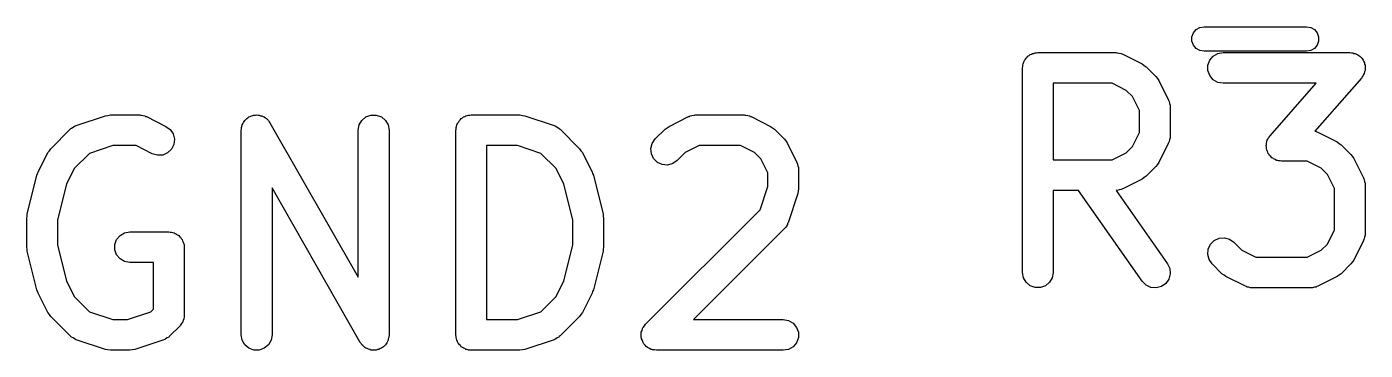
# Model space of a CAD drawing. Extents: x 83.4 to 168.1, y -157.3 to -85.4.
# Drawn here: x 90.49 to 97.03, y -111.42 to -109.83 of the extents above; entities that cross this region are included whole.
import ezdxf

# ---------------------------------------------------------------- set-up
doc = ezdxf.new("R2010")
doc.units = 0
doc.header["$MEASUREMENT"] = 0
doc.layers.add('BLACK', color=7, linetype='CONTINUOUS')

msp = doc.modelspace()

# ---------------------------------------------------------------- linework, layer by layer
at = {"layer": 'Black'}
for p, q in [((96.1816, -109.884), (96.1887, -109.865)), ((96.1887, -109.865), (96.2021, -109.849)), ((96.2021, -109.849), (96.2202, -109.838)), ((96.2202, -109.838), (96.2407, -109.835)), ((96.2407, -109.835), (96.7407, -109.835)), ((96.7407, -109.835), (96.7612, -109.838)), ((96.7612, -109.838), (96.7793, -109.849)), ((96.7793, -109.849), (96.7926, -109.865)), ((96.7926, -109.865), (96.7998, -109.884)), ((96.1816, -109.905), (96.1816, -109.884)), ((96.1887, -109.925), (96.1816, -109.905)), ((96.2021, -109.941), (96.1887, -109.925)), ((96.7926, -109.925), (96.7793, -109.941)), ((96.7998, -109.905), (96.7926, -109.925)), ((96.7998, -109.884), (96.7998, -109.905)), ((95.3616, -110.005), (95.3638, -109.999)), ((95.3638, -109.999), (95.3681, -109.994)), ((95.3681, -109.994), (95.3713, -109.988)), ((95.3713, -109.988), (95.3764, -109.984)), ((95.3764, -109.984), (95.3806, -109.979)), ((95.3806, -109.979), (95.3863, -109.976)), ((95.3863, -109.976), (95.3913, -109.971)), ((95.3913, -109.971), (95.3975, -109.969)), ((95.3975, -109.969), (95.4031, -109.966)), ((95.4031, -109.966), (95.4096, -109.965)), ((95.4096, -109.965), (95.4158, -109.962)), ((95.4158, -109.962), (95.4223, -109.962)), ((95.4223, -109.962), (95.4288, -109.961)), ((95.4288, -109.961), (95.8098, -109.961)), ((95.8098, -109.961), (95.814, -109.962)), ((95.814, -109.962), (95.8183, -109.962)), ((95.8183, -109.962), (95.8267, -109.964)), ((95.8267, -109.964), (95.8354, -109.966)), ((95.8354, -109.966), (95.8392, -109.968)), ((95.8392, -109.968), (95.8433, -109.969)), ((95.8433, -109.969), (95.9385, -110.017)), ((96.2202, -109.951), (96.2021, -109.941)), ((96.2407, -109.955), (96.2202, -109.951)), ((96.7407, -109.955), (96.2407, -109.955)), ((96.2597, -110.023), (96.2686, -109.999)), ((96.2686, -109.999), (96.2854, -109.979)), ((96.2854, -109.979), (96.3079, -109.966)), ((96.3079, -109.966), (96.3336, -109.961)), ((96.3336, -109.961), (96.9526, -109.961)), ((96.7612, -109.951), (96.7407, -109.955)), ((96.7793, -109.941), (96.7612, -109.951)), ((96.9526, -109.961), (96.9598, -109.963)), ((96.9598, -109.963), (96.9672, -109.963)), ((96.9672, -109.963), (96.9726, -109.965)), ((96.9726, -109.965), (96.9783, -109.966)), ((96.9783, -109.966), (96.9846, -109.969)), ((96.9846, -109.969), (96.9914, -109.972)), ((96.9914, -109.972), (96.9958, -109.976)), ((96.9958, -109.976), (97.0008, -109.979)), ((97.0008, -109.979), (97.0055, -109.984)), ((97.0055, -109.984), (97.0111, -109.989)), ((97.0111, -109.989), (97.0138, -109.994)), ((97.0138, -109.994), (97.0176, -109.999)), ((97.0176, -109.999), (97.0201, -110.006)), ((95.3538, -110.036), (95.3549, -110.03)), ((95.3538, -111.036), (95.3538, -110.036)), ((95.3549, -110.023), (95.3572, -110.017)), ((95.3549, -110.03), (95.3549, -110.023)), ((95.3572, -110.017), (95.3583, -110.011)), ((95.3583, -110.011), (95.3616, -110.005)), ((95.9385, -110.017), (95.9482, -110.024)), ((95.9482, -110.024), (95.958, -110.031)), ((95.958, -110.031), (96.0056, -110.078)), ((96.2597, -110.049), (96.2597, -110.023)), ((96.2686, -110.074), (96.2597, -110.049)), ((97.0195, -110.068), (97.0176, -110.074)), ((97.0225, -110.063), (97.0195, -110.068)), ((97.0201, -110.006), (97.0236, -110.012)), ((97.024, -110.056), (97.0225, -110.063)), ((97.0236, -110.012), (97.0245, -110.018)), ((97.0265, -110.049), (97.024, -110.056)), ((97.0245, -110.018), (97.0265, -110.023)), ((97.0265, -110.023), (97.0265, -110.031)), ((97.0265, -110.031), (97.0276, -110.038)), ((97.0276, -110.038), (97.0265, -110.043)), ((97.0265, -110.043), (97.0265, -110.049)), ((95.5038, -110.111), (95.5038, -110.485)), ((95.792, -110.111), (95.5038, -110.111)), ((95.8606, -110.146), (95.792, -110.111)), ((96.0056, -110.078), (96.0125, -110.088)), ((96.0125, -110.088), (96.0197, -110.098)), ((96.0197, -110.098), (96.0673, -110.193)), ((96.2854, -110.094), (96.2686, -110.074)), ((96.3079, -110.107), (96.2854, -110.094)), ((96.3336, -110.111), (96.3079, -110.107)), ((96.7873, -110.111), (96.3336, -110.111)), ((96.5628, -110.368), (96.7873, -110.111)), ((97.0091, -110.086), (96.7816, -110.346)), ((97.0129, -110.079), (97.0091, -110.086)), ((97.0176, -110.074), (97.0129, -110.079)), ((95.891, -110.176), (95.8606, -110.146)), ((95.9252, -110.244), (95.891, -110.176)), ((96.0673, -110.193), (96.0685, -110.197)), ((96.0685, -110.197), (96.0707, -110.201)), ((95.9252, -110.352), (95.9252, -110.244)), ((96.0707, -110.201), (96.0722, -110.21)), ((96.0722, -110.21), (96.0747, -110.218)), ((96.0747, -110.218), (96.0745, -110.222)), ((96.0745, -110.222), (96.0752, -110.227)), ((96.0752, -110.227), (96.0752, -110.37)), ((90.7073, -110.333), (90.7102, -110.33)), ((90.7102, -110.33), (90.7179, -110.326)), ((90.7179, -110.326), (90.7251, -110.321)), ((90.7251, -110.321), (90.7293, -110.32)), ((90.7293, -110.32), (90.7331, -110.318)), ((90.7331, -110.318), (90.876, -110.27)), ((90.876, -110.27), (90.8879, -110.268)), ((90.8879, -110.268), (90.8997, -110.266)), ((90.8997, -110.266), (91.0426, -110.266)), ((91.0426, -110.266), (91.0468, -110.267)), ((91.0468, -110.267), (91.0511, -110.267)), ((91.0511, -110.267), (91.0595, -110.269)), ((91.0595, -110.269), (91.0682, -110.271)), ((91.0682, -110.271), (91.072, -110.273)), ((91.072, -110.273), (91.0761, -110.274)), ((91.0761, -110.274), (91.1713, -110.322)), ((91.1713, -110.322), (91.1923, -110.337)), ((91.5402, -110.328), (91.5424, -110.322)), ((91.5402, -110.334), (91.5402, -110.328)), ((91.5424, -110.322), (91.5435, -110.315)), ((91.5435, -110.315), (91.5469, -110.31)), ((91.5469, -110.31), (91.5492, -110.303)), ((91.5492, -110.303), (91.5533, -110.298)), ((91.5533, -110.298), (91.5565, -110.293)), ((91.5565, -110.293), (91.5617, -110.289)), ((91.5617, -110.289), (91.566, -110.283)), ((91.566, -110.283), (91.5716, -110.28)), ((91.5716, -110.28), (91.5765, -110.276)), ((91.5765, -110.276), (91.5828, -110.274)), ((91.5828, -110.274), (91.5886, -110.27)), ((91.5886, -110.27), (91.5949, -110.269)), ((91.5949, -110.269), (91.601, -110.267)), ((91.601, -110.267), (91.6077, -110.267)), ((91.6077, -110.267), (91.6143, -110.266)), ((91.6143, -110.266), (91.6206, -110.267)), ((91.6206, -110.267), (91.627, -110.267)), ((91.627, -110.267), (91.6333, -110.27)), ((91.6333, -110.27), (91.6399, -110.271)), ((91.6399, -110.271), (91.6455, -110.274)), ((91.6455, -110.274), (91.6515, -110.276)), ((91.6515, -110.276), (91.6566, -110.28)), ((91.6566, -110.28), (91.6624, -110.284)), ((91.6624, -110.284), (91.6665, -110.289)), ((91.6665, -110.289), (91.6714, -110.293)), ((91.6714, -110.293), (91.6748, -110.299)), ((91.6748, -110.299), (91.6791, -110.304)), ((91.6791, -110.304), (92.1104, -111.059)), ((92.1104, -110.341), (92.1149, -110.315)), ((92.1149, -110.315), (92.128, -110.293)), ((92.128, -110.293), (92.1479, -110.276)), ((92.1479, -110.276), (92.1724, -110.267)), ((92.1724, -110.267), (92.1984, -110.267)), ((92.1984, -110.267), (92.2229, -110.276)), ((92.2229, -110.276), (92.2429, -110.293)), ((92.2429, -110.293), (92.2559, -110.315)), ((92.2559, -110.315), (92.2604, -110.341)), ((92.5877, -110.328), (92.59, -110.322)), ((92.5877, -110.335), (92.5877, -110.328)), ((92.59, -110.322), (92.5911, -110.315)), ((92.5911, -110.315), (92.5944, -110.31)), ((92.5944, -110.31), (92.5966, -110.304)), ((92.5966, -110.304), (92.6009, -110.299)), ((92.6009, -110.299), (92.6041, -110.293)), ((92.6041, -110.293), (92.6092, -110.289)), ((92.6092, -110.289), (92.6134, -110.284)), ((92.6134, -110.284), (92.6191, -110.28)), ((92.6191, -110.28), (92.6241, -110.276)), ((92.6241, -110.276), (92.6303, -110.274)), ((92.6303, -110.274), (92.6359, -110.271)), ((92.6359, -110.271), (92.6424, -110.269)), ((92.6424, -110.269), (92.6486, -110.267)), ((92.6486, -110.267), (92.6551, -110.267)), ((92.6551, -110.267), (92.6616, -110.266)), ((92.6616, -110.266), (92.8997, -110.266)), ((92.8997, -110.266), (92.9115, -110.268)), ((92.9115, -110.268), (92.9234, -110.27)), ((92.9234, -110.27), (93.0663, -110.318)), ((93.0663, -110.318), (93.0701, -110.32)), ((93.0701, -110.32), (93.0743, -110.321)), ((93.0743, -110.321), (93.0814, -110.326)), ((93.0814, -110.326), (93.0892, -110.33)), ((93.0892, -110.33), (93.092, -110.333)), ((93.6086, -110.336), (93.6184, -110.329)), ((93.6184, -110.329), (93.6281, -110.322)), ((93.6281, -110.322), (93.7233, -110.274)), ((93.7233, -110.274), (93.7274, -110.273)), ((93.7274, -110.273), (93.7312, -110.271)), ((93.7312, -110.271), (93.7398, -110.269)), ((93.7398, -110.269), (93.7483, -110.267)), ((93.7483, -110.267), (93.7526, -110.267)), ((93.7526, -110.267), (93.7568, -110.266)), ((93.7568, -110.266), (93.9949, -110.266)), ((93.9949, -110.266), (93.9992, -110.267)), ((93.9992, -110.267), (94.0035, -110.267)), ((94.0035, -110.267), (94.0119, -110.269)), ((94.0119, -110.269), (94.0206, -110.271)), ((94.0206, -110.271), (94.0243, -110.273)), ((94.0243, -110.273), (94.0285, -110.274)), ((94.0285, -110.274), (94.1237, -110.322)), ((94.1237, -110.322), (94.1334, -110.329)), ((94.1334, -110.329), (94.1432, -110.336)), ((90.6086, -110.431), (90.7038, -110.336)), ((90.7038, -110.336), (90.7073, -110.333)), ((91.1923, -110.337), (91.2066, -110.359)), ((91.2066, -110.359), (91.2127, -110.384)), ((91.2127, -110.384), (91.2097, -110.41)), ((91.539, -110.341), (91.5402, -110.334)), ((91.539, -111.341), (91.539, -110.341)), ((92.1104, -111.059), (92.1104, -110.341)), ((92.2604, -110.341), (92.2604, -111.341)), ((92.5866, -110.341), (92.5877, -110.335)), ((92.5866, -111.341), (92.5866, -110.341)), ((93.092, -110.333), (93.0956, -110.336)), ((93.0956, -110.336), (93.1908, -110.431)), ((93.546, -110.405), (93.5609, -110.383)), ((93.5609, -110.383), (93.6086, -110.336)), ((94.1432, -110.336), (94.1908, -110.383)), ((94.1908, -110.383), (94.1977, -110.393)), ((94.1977, -110.393), (94.2049, -110.403)), ((95.891, -110.42), (95.9252, -110.352)), ((96.0707, -110.395), (96.0685, -110.399)), ((96.0722, -110.387), (96.0707, -110.395)), ((96.0747, -110.378), (96.0722, -110.387)), ((96.0752, -110.37), (96.0745, -110.374)), ((96.0745, -110.374), (96.0747, -110.378)), ((96.5479, -110.397), (96.5493, -110.39)), ((96.5493, -110.39), (96.5523, -110.385)), ((96.5523, -110.385), (96.5543, -110.38)), ((96.5543, -110.38), (96.559, -110.374)), ((96.559, -110.374), (96.5628, -110.368)), ((96.7816, -110.346), (96.7878, -110.347)), ((96.7878, -110.347), (96.7915, -110.349)), ((96.7915, -110.349), (96.7957, -110.35)), ((96.7957, -110.35), (96.8909, -110.398)), ((90.5469, -110.546), (90.5945, -110.45)), ((90.5945, -110.45), (90.6017, -110.441)), ((90.6017, -110.441), (90.6086, -110.431)), ((90.7974, -110.454), (90.7232, -110.528)), ((90.9119, -110.416), (90.7974, -110.454)), ((91.0249, -110.416), (90.9119, -110.416)), ((91.1043, -110.456), (91.0249, -110.416)), ((91.1292, -110.463), (91.1043, -110.456)), ((91.1791, -110.451), (91.1552, -110.462)), ((91.198, -110.433), (91.1791, -110.451)), ((91.2097, -110.41), (91.198, -110.433)), ((92.7366, -110.416), (92.7366, -111.266)), ((92.8875, -110.416), (92.7366, -110.416)), ((93.002, -110.454), (92.8875, -110.416)), ((93.0762, -110.528), (93.002, -110.454)), ((93.1908, -110.431), (93.1977, -110.441)), ((93.1977, -110.441), (93.2049, -110.45)), ((93.2049, -110.45), (93.2525, -110.546)), ((93.5393, -110.43), (93.546, -110.405)), ((93.5415, -110.456), (93.5393, -110.43)), ((93.5525, -110.479), (93.5415, -110.456)), ((93.706, -110.45), (93.667, -110.489)), ((93.7745, -110.416), (93.706, -110.45)), ((93.9772, -110.416), (93.7745, -110.416)), ((94.0457, -110.45), (93.9772, -110.416)), ((94.0762, -110.481), (94.0457, -110.45)), ((94.2049, -110.403), (94.2525, -110.498)), ((95.792, -110.485), (95.8606, -110.451)), ((95.8606, -110.451), (95.891, -110.42)), ((96.0673, -110.403), (96.0197, -110.498)), ((96.0685, -110.399), (96.0673, -110.403)), ((96.5443, -110.416), (96.5454, -110.41)), ((96.5454, -110.423), (96.5443, -110.416)), ((96.5454, -110.404), (96.5479, -110.397)), ((96.5454, -110.41), (96.5454, -110.404)), ((96.5454, -110.43), (96.5454, -110.423)), ((96.5474, -110.436), (96.5454, -110.43)), ((96.5483, -110.441), (96.5474, -110.436)), ((96.5518, -110.448), (96.5483, -110.441)), ((96.5543, -110.455), (96.5518, -110.448)), ((96.558, -110.459), (96.5543, -110.455)), ((96.5608, -110.464), (96.558, -110.459)), ((96.8909, -110.398), (96.9006, -110.405)), ((96.9006, -110.405), (96.9104, -110.412)), ((96.9104, -110.412), (96.958, -110.459)), ((96.958, -110.459), (96.9649, -110.469)), ((91.1552, -110.462), (91.1292, -110.463)), ((93.571, -110.498), (93.5525, -110.479)), ((93.5946, -110.509), (93.571, -110.498)), ((93.6205, -110.511), (93.5946, -110.509)), ((93.6457, -110.504), (93.6205, -110.511)), ((93.667, -110.489), (93.6457, -110.504)), ((94.1104, -110.549), (94.0762, -110.481)), ((94.2525, -110.498), (94.2537, -110.502)), ((94.2537, -110.502), (94.2559, -110.506)), ((94.2559, -110.506), (94.2574, -110.515)), ((94.2574, -110.515), (94.2599, -110.523)), ((94.2599, -110.523), (94.2597, -110.527)), ((94.2597, -110.527), (94.2604, -110.532)), ((95.5038, -110.485), (95.792, -110.485)), ((96.0056, -110.518), (95.958, -110.565)), ((96.0125, -110.508), (96.0056, -110.518)), ((96.0197, -110.498), (96.0125, -110.508)), ((96.5664, -110.469), (96.5608, -110.464)), ((96.5711, -110.475), (96.5664, -110.469)), ((96.5761, -110.478), (96.5711, -110.475)), ((96.5804, -110.481), (96.5761, -110.478)), ((96.5873, -110.484), (96.5804, -110.481)), ((96.5936, -110.488), (96.5873, -110.484)), ((96.5993, -110.489), (96.5936, -110.488)), ((96.6047, -110.491), (96.5993, -110.489)), ((96.6121, -110.491), (96.6047, -110.491)), ((96.6193, -110.492), (96.6121, -110.491)), ((96.7444, -110.492), (96.6193, -110.492)), ((96.8129, -110.526), (96.7444, -110.492)), ((96.8434, -110.557), (96.8129, -110.526)), ((96.9649, -110.469), (96.9721, -110.479)), ((96.9721, -110.479), (97.0197, -110.574)), ((90.4936, -110.751), (90.5412, -110.561)), ((90.5412, -110.561), (90.5446, -110.553)), ((90.5446, -110.553), (90.5469, -110.546)), ((90.7232, -110.528), (90.6847, -110.605)), ((93.1146, -110.605), (93.0762, -110.528)), ((93.2525, -110.546), (93.2548, -110.553)), ((93.2548, -110.553), (93.2582, -110.561)), ((93.2582, -110.561), (93.3058, -110.751)), ((94.1104, -110.615), (94.1104, -110.549)), ((94.2604, -110.532), (94.2604, -110.627)), ((95.9385, -110.58), (95.8433, -110.627)), ((95.9482, -110.572), (95.9385, -110.58)), ((95.958, -110.565), (95.9482, -110.572)), ((96.8776, -110.625), (96.8434, -110.557)), ((97.0197, -110.574), (97.0209, -110.578)), ((97.0209, -110.578), (97.0231, -110.582)), ((97.0231, -110.582), (97.0246, -110.591)), ((97.0246, -110.591), (97.0271, -110.599)), ((90.6847, -110.605), (90.6414, -110.779)), ((92.1203, -111.378), (91.689, -110.623)), ((91.689, -110.623), (91.689, -111.341)), ((93.158, -110.779), (93.1146, -110.605)), ((94.0722, -110.729), (94.1104, -110.615)), ((94.2566, -110.65), (94.2089, -110.793)), ((94.2583, -110.639), (94.2566, -110.65)), ((94.2604, -110.627), (94.2583, -110.639)), ((95.6278, -110.635), (95.5038, -110.635)), ((95.5038, -110.635), (95.5038, -111.036)), ((95.9388, -111.079), (95.6278, -110.635)), ((95.814, -110.634), (95.8108, -110.635)), ((95.8108, -110.635), (96.0617, -110.993)), ((95.8183, -110.635), (95.814, -110.634)), ((95.8267, -110.632), (95.8183, -110.635)), ((95.8354, -110.631), (95.8267, -110.632)), ((95.8392, -110.628), (95.8354, -110.631)), ((95.8433, -110.627), (95.8392, -110.628)), ((96.8776, -110.828), (96.8776, -110.625)), ((97.0271, -110.599), (97.0269, -110.603)), ((97.0269, -110.603), (97.0276, -110.608)), ((97.0276, -110.608), (97.0276, -110.846)), ((90.4914, -110.77), (90.493, -110.761)), ((90.4914, -110.912), (90.4914, -110.77)), ((90.493, -110.761), (90.4936, -110.751)), ((90.6414, -110.779), (90.6414, -110.903)), ((93.158, -110.903), (93.158, -110.779)), ((93.3058, -110.751), (93.3064, -110.761)), ((93.3064, -110.761), (93.308, -110.77)), ((93.308, -110.77), (93.308, -110.912)), ((93.5133, -111.288), (94.0722, -110.729)), ((90.9467, -110.855), (90.9693, -110.842)), ((90.9693, -110.842), (90.9949, -110.837)), ((90.9949, -110.837), (91.1854, -110.837)), ((91.1854, -110.837), (91.1919, -110.839)), ((91.1919, -110.839), (91.1984, -110.839)), ((91.1984, -110.839), (91.2046, -110.841)), ((91.2046, -110.841), (91.2111, -110.842)), ((91.2111, -110.842), (91.2167, -110.845)), ((91.2167, -110.845), (91.2229, -110.848)), ((91.2229, -110.848), (91.2279, -110.852)), ((91.2279, -110.852), (91.2336, -110.855)), ((94.1908, -110.823), (93.7474, -111.266)), ((94.1933, -110.819), (94.1908, -110.823)), ((94.1965, -110.816), (94.1933, -110.819)), ((94.2007, -110.809), (94.1965, -110.816)), ((94.2058, -110.801), (94.2007, -110.809)), ((94.2069, -110.797), (94.2058, -110.801)), ((94.2089, -110.793), (94.2069, -110.797)), ((96.8434, -110.897), (96.8776, -110.828)), ((97.0276, -110.846), (97.0269, -110.85)), ((97.0269, -110.85), (97.0271, -110.854)), ((90.493, -110.922), (90.4914, -110.912)), ((90.6414, -110.903), (90.6847, -111.077)), ((90.9211, -110.899), (90.93, -110.875)), ((90.9211, -110.926), (90.9211, -110.899)), ((90.93, -110.875), (90.9467, -110.855)), ((91.2336, -110.855), (91.2378, -110.86)), ((91.2378, -110.86), (91.2429, -110.864)), ((91.2429, -110.864), (91.2461, -110.87)), ((91.2461, -110.87), (91.2504, -110.875)), ((91.2504, -110.875), (91.2526, -110.881)), ((91.2526, -110.881), (91.2559, -110.887)), ((91.2559, -110.887), (91.257, -110.893)), ((91.257, -110.893), (91.2593, -110.899)), ((91.2593, -110.899), (91.2593, -110.906)), ((91.2593, -110.906), (91.2604, -110.912)), ((91.2604, -110.912), (91.2604, -111.246)), ((93.1146, -111.077), (93.158, -110.903)), ((93.308, -110.912), (93.3064, -110.922)), ((96.2611, -110.922), (96.2721, -110.898)), ((96.2721, -110.898), (96.2905, -110.88)), ((96.2905, -110.88), (96.3142, -110.869)), ((96.3142, -110.869), (96.3401, -110.866)), ((96.3401, -110.866), (96.3653, -110.873)), ((96.3653, -110.873), (96.3866, -110.888)), ((96.3866, -110.888), (96.4256, -110.927)), ((96.8129, -110.927), (96.8434, -110.897)), ((97.0197, -110.879), (96.9721, -110.975)), ((97.0209, -110.875), (97.0197, -110.879)), ((97.0231, -110.871), (97.0209, -110.875)), ((97.0246, -110.863), (97.0231, -110.871)), ((97.0271, -110.854), (97.0246, -110.863)), ((90.4936, -110.931), (90.493, -110.922)), ((90.5412, -111.121), (90.4936, -110.931)), ((90.93, -110.95), (90.9211, -110.926)), ((90.9467, -110.97), (90.93, -110.95)), ((90.9693, -110.983), (90.9467, -110.97)), ((90.9949, -110.987), (90.9693, -110.983)), ((93.3058, -110.931), (93.2582, -111.121)), ((93.3064, -110.922), (93.3058, -110.931)), ((96.2588, -110.948), (96.2611, -110.922)), ((96.2656, -110.973), (96.2588, -110.948)), ((96.2805, -110.994), (96.2656, -110.973)), ((96.4256, -110.927), (96.4941, -110.961)), ((96.4941, -110.961), (96.7444, -110.961)), ((96.7444, -110.961), (96.8129, -110.927)), ((96.9649, -110.984), (96.958, -110.994)), ((96.9721, -110.975), (96.9649, -110.984)), ((91.1104, -110.987), (90.9949, -110.987)), ((91.1104, -111.215), (91.1104, -110.987)), ((95.3583, -111.062), (95.3538, -111.036)), ((95.5038, -111.036), (95.4993, -111.062)), ((96.0617, -110.993), (96.0727, -111.017)), ((96.0749, -111.043), (96.0682, -111.068)), ((96.0727, -111.017), (96.0749, -111.043)), ((96.3281, -111.042), (96.2805, -110.994)), ((96.338, -111.049), (96.3281, -111.042)), ((96.3476, -111.056), (96.338, -111.049)), ((96.9006, -111.049), (96.8909, -111.056)), ((96.9104, -111.042), (96.9006, -111.049)), ((96.958, -110.994), (96.9104, -111.042)), ((90.6847, -111.077), (90.7232, -111.154)), ((93.0762, -111.154), (93.1146, -111.077)), ((95.3713, -111.084), (95.3583, -111.062)), ((95.3913, -111.101), (95.3713, -111.084)), ((95.4158, -111.11), (95.3913, -111.101)), ((95.4418, -111.11), (95.4158, -111.11)), ((95.4663, -111.101), (95.4418, -111.11)), ((95.4863, -111.084), (95.4663, -111.101)), ((95.4993, -111.062), (95.4863, -111.084)), ((95.9572, -111.098), (95.9388, -111.079)), ((95.9808, -111.109), (95.9572, -111.098)), ((96.0068, -111.111), (95.9808, -111.109)), ((96.0319, -111.104), (96.0068, -111.111)), ((96.0533, -111.089), (96.0319, -111.104)), ((96.0682, -111.068), (96.0533, -111.089)), ((96.4429, -111.103), (96.3476, -111.056)), ((96.447, -111.105), (96.4429, -111.103)), ((96.4508, -111.107), (96.447, -111.105)), ((96.4594, -111.108), (96.4508, -111.107)), ((96.4678, -111.111), (96.4594, -111.108)), ((96.4722, -111.111), (96.4678, -111.111)), ((96.4764, -111.111), (96.4722, -111.111)), ((96.7621, -111.111), (96.4764, -111.111)), ((96.7664, -111.111), (96.7621, -111.111)), ((96.7707, -111.111), (96.7664, -111.111)), ((96.7791, -111.108), (96.7707, -111.111)), ((96.7878, -111.107), (96.7791, -111.108)), ((96.7915, -111.105), (96.7878, -111.107)), ((96.7957, -111.103), (96.7915, -111.105)), ((96.8909, -111.056), (96.7957, -111.103)), ((90.5446, -111.129), (90.5412, -111.121)), ((90.5469, -111.137), (90.5446, -111.129)), ((90.5945, -111.232), (90.5469, -111.137)), ((90.7232, -111.154), (90.7974, -111.228)), ((93.002, -111.228), (93.0762, -111.154)), ((93.2525, -111.137), (93.2049, -111.232)), ((93.2548, -111.129), (93.2525, -111.137)), ((93.2582, -111.121), (93.2548, -111.129)), ((90.6017, -111.241), (90.5945, -111.232)), ((90.6086, -111.251), (90.6017, -111.241)), ((90.7974, -111.228), (90.9119, -111.266)), ((90.9828, -111.266), (91.0973, -111.228)), ((91.0973, -111.228), (91.1104, -111.215)), ((91.2604, -111.246), (91.2598, -111.249)), ((92.8875, -111.266), (93.002, -111.228)), ((93.1977, -111.241), (93.1908, -111.251)), ((93.2049, -111.232), (93.1977, -111.241)), ((90.7038, -111.346), (90.6086, -111.251)), ((90.9119, -111.266), (90.9828, -111.266)), ((91.2384, -111.299), (91.1908, -111.346)), ((91.2403, -111.296), (91.2384, -111.299)), ((91.2429, -111.294), (91.2403, -111.296)), ((91.2478, -111.286), (91.2429, -111.294)), ((91.2534, -111.278), (91.2478, -111.286)), ((91.2542, -111.274), (91.2534, -111.278)), ((91.2559, -111.271), (91.2542, -111.274)), ((91.2576, -111.262), (91.2559, -111.271)), ((91.2601, -111.252), (91.2576, -111.262)), ((91.2598, -111.249), (91.2601, -111.252)), ((92.7366, -111.266), (92.8875, -111.266)), ((93.1908, -111.251), (93.0956, -111.346)), ((93.4959, -111.319), (93.4984, -111.309)), ((93.4984, -111.309), (93.5003, -111.307)), ((93.5003, -111.307), (93.5014, -111.304)), ((93.5014, -111.304), (93.5077, -111.296)), ((93.5077, -111.296), (93.5133, -111.288)), ((93.7474, -111.266), (94.1854, -111.266)), ((94.1854, -111.266), (94.2111, -111.271)), ((94.2111, -111.271), (94.2336, -111.284)), ((94.2336, -111.284), (94.2504, -111.304)), ((94.2504, -111.304), (94.2593, -111.328)), ((90.7073, -111.349), (90.7038, -111.346)), ((90.7102, -111.352), (90.7073, -111.349)), ((90.7179, -111.356), (90.7102, -111.352)), ((90.7251, -111.361), (90.7179, -111.356)), ((90.7293, -111.363), (90.7251, -111.361)), ((90.7331, -111.365), (90.7293, -111.363)), ((90.876, -111.412), (90.7331, -111.365)), ((91.1615, -111.365), (91.0187, -111.412)), ((91.1653, -111.363), (91.1615, -111.365)), ((91.1695, -111.361), (91.1653, -111.363)), ((91.1767, -111.356), (91.1695, -111.361)), ((91.1844, -111.352), (91.1767, -111.356)), ((91.1873, -111.349), (91.1844, -111.352)), ((91.1908, -111.346), (91.1873, -111.349)), ((91.5435, -111.367), (91.539, -111.341)), ((91.5565, -111.389), (91.5435, -111.367)), ((91.6845, -111.367), (91.6714, -111.389)), ((91.689, -111.341), (91.6845, -111.367)), ((92.2525, -111.373), (92.2502, -111.379)), ((92.2559, -111.367), (92.2525, -111.373)), ((92.257, -111.36), (92.2559, -111.367)), ((92.2592, -111.354), (92.257, -111.36)), ((92.2604, -111.341), (92.2592, -111.348)), ((92.2592, -111.348), (92.2592, -111.354)), ((92.5877, -111.348), (92.5866, -111.341)), ((92.5877, -111.354), (92.5877, -111.348)), ((92.59, -111.36), (92.5877, -111.354)), ((92.5911, -111.367), (92.59, -111.36)), ((92.5944, -111.372), (92.5911, -111.367)), ((92.5966, -111.379), (92.5944, -111.372)), ((93.0663, -111.365), (92.9234, -111.412)), ((93.0701, -111.363), (93.0663, -111.365)), ((93.0743, -111.361), (93.0701, -111.363)), ((93.0814, -111.356), (93.0743, -111.361)), ((93.0892, -111.352), (93.0814, -111.356)), ((93.092, -111.349), (93.0892, -111.352)), ((93.0956, -111.346), (93.092, -111.349)), ((93.4916, -111.335), (93.4925, -111.331)), ((93.4925, -111.344), (93.4916, -111.335)), ((93.4925, -111.328), (93.4959, -111.319)), ((93.4925, -111.331), (93.4925, -111.328)), ((93.4925, -111.354), (93.4925, -111.344)), ((93.4936, -111.357), (93.4925, -111.354)), ((93.4939, -111.36), (93.4936, -111.357)), ((93.4981, -111.369), (93.4939, -111.36)), ((93.5014, -111.379), (93.4981, -111.369)), ((94.2593, -111.354), (94.2504, -111.379)), ((94.2593, -111.328), (94.2593, -111.354)), ((90.8879, -111.414), (90.876, -111.412)), ((90.8997, -111.416), (90.8879, -111.414)), ((90.9949, -111.416), (90.8997, -111.416)), ((91.0068, -111.414), (90.9949, -111.416)), ((91.0187, -111.412), (91.0068, -111.414)), ((91.5765, -111.406), (91.5565, -111.389)), ((91.601, -111.415), (91.5765, -111.406)), ((91.627, -111.415), (91.601, -111.415)), ((91.6515, -111.406), (91.627, -111.415)), ((91.6714, -111.389), (91.6515, -111.406)), ((92.1246, -111.383), (92.1203, -111.378)), ((92.128, -111.389), (92.1246, -111.383)), ((92.1329, -111.393), (92.128, -111.389)), ((92.1369, -111.398), (92.1329, -111.393)), ((92.1428, -111.402), (92.1369, -111.398)), ((92.1479, -111.406), (92.1428, -111.402)), ((92.1539, -111.408), (92.1479, -111.406)), ((92.1594, -111.411), (92.1539, -111.408)), ((92.1661, -111.413), (92.1594, -111.411)), ((92.1724, -111.415), (92.1661, -111.413)), ((92.1788, -111.415), (92.1724, -111.415)), ((92.1851, -111.416), (92.1788, -111.415)), ((92.1917, -111.415), (92.1851, -111.416)), ((92.1984, -111.415), (92.1917, -111.415)), ((92.2044, -111.413), (92.1984, -111.415)), ((92.2107, -111.412), (92.2044, -111.413)), ((92.2166, -111.408), (92.2107, -111.412)), ((92.2229, -111.406), (92.2166, -111.408)), ((92.2278, -111.402), (92.2229, -111.406)), ((92.2334, -111.399), (92.2278, -111.402)), ((92.2377, -111.394), (92.2334, -111.399)), ((92.2429, -111.389), (92.2377, -111.394)), ((92.2461, -111.384), (92.2429, -111.389)), ((92.2502, -111.379), (92.2461, -111.384)), ((92.6009, -111.384), (92.5966, -111.379)), ((92.6041, -111.389), (92.6009, -111.384)), ((92.6092, -111.393), (92.6041, -111.389)), ((92.6134, -111.399), (92.6092, -111.393)), ((92.6191, -111.402), (92.6134, -111.399)), ((92.6241, -111.406), (92.6191, -111.402)), ((92.6303, -111.408), (92.6241, -111.406)), ((92.6359, -111.412), (92.6303, -111.408)), ((92.6424, -111.413), (92.6359, -111.412)), ((92.6486, -111.415), (92.6424, -111.413)), ((92.6551, -111.415), (92.6486, -111.415)), ((92.6616, -111.416), (92.6551, -111.415)), ((92.8997, -111.416), (92.6616, -111.416)), ((92.9115, -111.414), (92.8997, -111.416)), ((92.9234, -111.412), (92.9115, -111.414)), ((93.5035, -111.381), (93.5014, -111.379)), ((93.5049, -111.384), (93.5035, -111.381)), ((93.5119, -111.391), (93.5049, -111.384)), ((93.5182, -111.399), (93.5119, -111.391)), ((93.521, -111.4), (93.5182, -111.399)), ((93.5233, -111.403), (93.521, -111.4)), ((93.5322, -111.407), (93.5233, -111.403)), ((93.5407, -111.412), (93.5322, -111.407)), ((93.544, -111.412), (93.5407, -111.412)), ((93.547, -111.414), (93.544, -111.412)), ((93.5567, -111.414), (93.547, -111.414)), ((93.5664, -111.416), (93.5567, -111.414)), ((94.1854, -111.416), (93.5664, -111.416)), ((94.2111, -111.412), (94.1854, -111.416)), ((94.2336, -111.399), (94.2111, -111.412)), ((94.2504, -111.379), (94.2336, -111.399))]:
    msp.add_line(p, q, dxfattribs=at)

doc.saveas('drawing.dxf')
